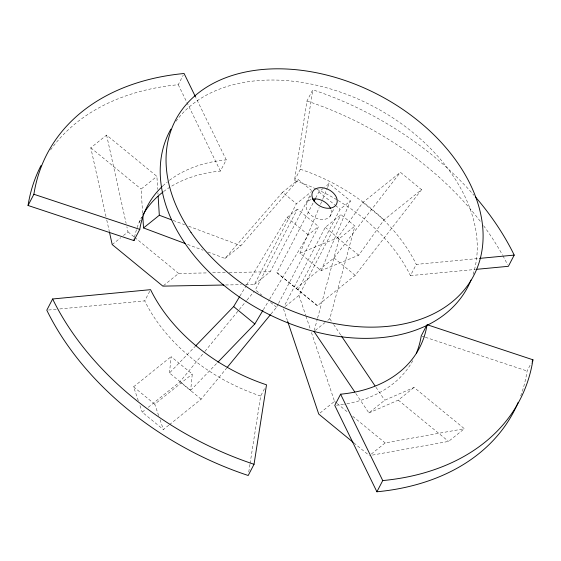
<?xml version="1.0" encoding="UTF-8"?>
<svg xmlns="http://www.w3.org/2000/svg" width="561" height="561" viewBox="0 0 561 561"><rect width="100%" height="100%" fill="white"/><g stroke="black" fill="none" stroke-linecap="round" stroke-linejoin="round"><path stroke-width="0.42" stroke-dasharray="2.81 2.1" d="M169.485 372.981L171.098 356.656L192.276 374.04L190.67 390.365L169.485 372.981L194.905 346.67M248.747 472.032L249.968 464.263M250.101 463.393L260.669 396.031L264.953 387.812M316.06 188.924A153.405 106.176 27.5 0 0 294.49 180.46L306.958 101.008L312.793 89.795A266.489 184.45 27.5 0 1 474.08 195.389M294.49 180.46L300.331 169.247L312.793 89.795M314.209 330.597L317.407 318.802M317.638 317.961L339.125 238.762L355.415 225.662M327.799 320.331L329.777 318.739L354.924 226.062L341.039 214.667L325.24 227.366L284.02 306.551M299.981 253.228L337.582 237.829L362.883 202.451L400.4 172.29L421.577 189.674L384.068 219.835L358.76 255.213L321.165 270.612L299.981 253.228L319.153 207.57M320.499 204.365L322.512 199.562M322.848 198.755L327.224 188.342M327.561 187.542L329.244 183.538L324.714 187.178M321.165 270.612L350.422 200.922L328.578 182.998M50.553 149.941A266.489 184.45 27.5 0 1 178.258 84.711L183.314 74.992M139.058 222.605L141.779 217.373M59.796 308.95L144.724 300.878L149.787 291.159M163.63 191.539A153.405 106.176 27.5 0 1 220.403 171.077L226.244 159.864L195.971 97.838M245.683 284.616L254.399 284.455L296.432 203.72L311.565 191.546M278.572 303.375L318.578 226.525L297.4 209.141L255.374 289.876L261.994 295.31M254.399 284.455L270.199 271.755L310.612 194.127M307.498 201.96L310.612 195.978M421.577 189.674L355.169 275.346L317.407 305.703L276.861 272.597L313.634 201.953M315.654 198.075L318.886 191.862L324.062 187.704M271.005 314.02L276.552 307.26L278.172 304.153M329.973 216.427L334.251 208.201M298.038 289.981L340.071 209.246L350.422 200.922M285.191 306.516L299.013 295.402L341.039 214.667M338.213 200.558A153.405 106.176 27.5 0 1 410.435 275.612L416.276 264.399L478.673 258.467M520.706 395.961A266.489 184.45 27.5 0 0 527.116 371.01L531.393 362.792M239.926 296.089L246.209 285.605M246.658 284.855L287.05 217.465L297.4 209.141M263.347 309.728L269.182 299.988M269.631 299.244L308.227 234.849L318.578 226.525M276.861 272.597L296.229 288.319L333.991 257.962L400.4 172.29M148.272 407.286L179.969 381.803L204.358 352.063M204.919 351.382L238.741 310.156M239.295 309.476L246.503 300.689M247.057 300.016L254.266 291.229M169.45 424.663L201.147 399.187L226.651 368.093M207.914 252.036L225.024 258.439L282.548 192.325L296.432 203.72M225.024 258.439L240.823 245.739L298.34 179.625L311.565 190.474M190.67 390.365L217.296 362.799M106.008 216.56L90.798 147.788L106.59 135.082L156.898 176.371L157.704 189.33M142.613 213.264L141.099 189.071L156.898 176.371M112.207 244.575L120.762 237.696M123.392 235.578L127.999 231.875L126.877 226.784M163.496 285.605L178.636 273.431L208.285 272.891M282.05 192.725L298.34 179.625M138.308 400.715L133.581 386.817L171.098 356.656M168.777 425.21L163.384 429.544L142.206 412.16L145.572 409.453M158.658 415.645L154.766 404.201L192.276 374.04M315.296 330.387L325.17 322.449M320.05 413.015L334.531 401.374L311.222 331.832M355.793 393.464L368.921 412.938L384.72 400.238L414.06 387.427L464.368 428.709L448.569 441.409L371.957 455.167M368.921 412.938L398.268 400.126L414.06 387.427M371.347 454.045L385.169 442.931L464.368 428.709M48.527 310.023L56.324 309.279M410.435 275.612L475.433 269.434M212.647 272.807L225.725 272.569M229.211 272.506L270.199 271.755M225.627 284.981L241.321 284.693M422.054 336.165L424.537 336.993M425.364 337.266L527.116 371.01M173.181 220.438L184.59 224.709M188.664 226.23L240.823 245.739M187.535 244.414L203.026 250.206M362.883 202.451L384.068 219.835M318.886 191.862L334.77 204.898M335.436 205.445L340.071 209.246M325.24 227.366L339.125 238.762M337.582 237.829L358.76 255.213M287.05 217.465L308.887 235.389M333.991 257.962L355.169 275.346M296.229 288.319L317.407 305.703M90.798 147.788L141.099 189.071M398.268 400.126L448.569 441.409M270.598 302.372L276.552 307.26M127.999 231.875L134.079 236.861M134.752 237.415L178.636 273.431M334.531 401.374L336.558 403.036M337.231 403.59L348.037 412.454M352.764 416.332L385.169 442.931M353.844 442.888L369.369 455.63M179.969 381.803L201.147 399.187M133.581 386.817L154.766 404.201M329.777 318.739L331.719 321.628M333.669 324.51L340.962 335.331M375.968 387.258L384.72 400.238M178.258 84.711L220.403 171.077M160.046 419.733L163.384 429.544M139.977 405.624L142.206 412.16M299.013 295.402L305.668 315.268M305.948 316.102L310.114 328.515M283.494 308.929L287.379 320.52M106.59 135.082L126.127 223.383M106.758 219.954L109.199 230.992M157.922 192.788L158.034 194.52M175.937 121.309A168.146 116.379 27.5 0 1 371.627 105.524A168.146 116.379 27.5 0 1 473.056 274.497M331.088 210.01A13.422 9.292 27.5 0 1 323.052 219.491A13.422 9.292 27.5 0 1 307.484 211.006A13.422 9.292 27.5 0 1 311.544 199.358M412.791 360.695A153.405 106.176 27.5 0 1 344.398 404.165M343.535 404.306A153.405 106.176 27.5 0 1 336.53 405.238M260.669 396.031A153.405 106.176 27.5 0 1 144.724 300.878M134.542 237.212A153.405 106.176 27.5 0 1 141.575 217.282M316.846 189.281A153.405 106.176 27.5 0 1 337.47 200.116M306.958 101.008A266.489 184.45 27.5 0 1 481.022 222.268M483.617 225.732A266.489 184.45 27.5 0 1 502.488 255.024M502.908 255.774A266.489 184.45 27.5 0 1 507.628 264.799M162.858 185.88A153.405 106.176 27.5 0 1 167.473 181.876M169.464 180.326A153.405 106.176 27.5 0 1 226.244 159.864M300.331 169.247A153.405 106.176 27.5 0 1 416.276 264.399"/><path stroke-width="0.84" d="M254.042 464.277L266.51 384.818A153.405 106.176 27.5 0 1 150.565 289.665L52.629 298.978L46.794 310.191A266.489 184.45 27.5 0 0 248.207 475.49L254.042 464.277A266.489 184.45 27.5 0 1 52.629 298.978M162.227 186.476A153.405 106.176 27.5 0 0 139.773 229.386L133.939 240.599L28.05 205.48L33.884 194.267A266.489 184.45 27.5 0 1 184.092 73.498L195.586 97.053M314.041 201.182L315.254 198.846M532.172 361.298L532.95 359.797L427.061 324.679A153.405 106.176 27.5 0 1 340.597 394.201L334.756 405.414L376.908 491.787A266.489 184.45 27.5 0 0 518.224 402.272M426.676 325.429L421.227 335.892A153.405 106.176 27.5 0 1 416.43 353.107M376.908 491.787L382.742 480.574A266.489 184.45 27.5 0 0 532.95 359.797M475.244 196.729A266.489 184.45 27.5 0 1 514.206 255.094L508.371 266.307L476.303 269.35M195.516 346.039L233.642 306.565L239.477 296.832M217.906 362.168L254.82 323.949L262.899 310.471M227.205 367.413L270.451 314.693M185.095 243.502L143.532 227.955L159.324 215.256L158.139 196.245M479.543 258.39L514.206 255.094M223.881 285.016L162.844 286.131L112.207 244.575L109.388 231.84M33.884 194.267L139.773 229.386M159.324 215.256L171.547 219.828M233.642 306.565L254.82 323.949M353.171 442.334L318.739 414.074L287.653 321.348M341.446 336.053L374.993 385.814M313.985 331.446L354.825 392.02M340.597 394.201L382.742 480.574M142.831 216.721L143.532 227.955M471.002 280.086A168.146 116.379 27.5 0 1 268.032 313.978A168.146 116.379 27.5 0 1 170.881 129.17M312.295 199.162A13.422 9.292 27.5 0 1 330.583 208.573M28.05 205.48A266.489 184.45 27.5 0 1 41.009 165.572M133.939 240.599A153.405 106.176 27.5 0 1 134.219 238.902M142.789 215.059A153.405 106.176 27.5 0 1 162.956 192.051M191.013 232.422A168.146 116.379 27.5 0 0 465.314 288.571A168.146 116.379 27.5 0 0 317.386 72.944A168.146 116.379 27.5 0 0 191.013 232.422M313.908 200.726A13.422 9.292 27.5 0 0 335.808 205.214A13.422 9.292 27.5 0 0 323.999 187.998A13.422 9.292 27.5 0 0 313.908 200.726"/></g></svg>
